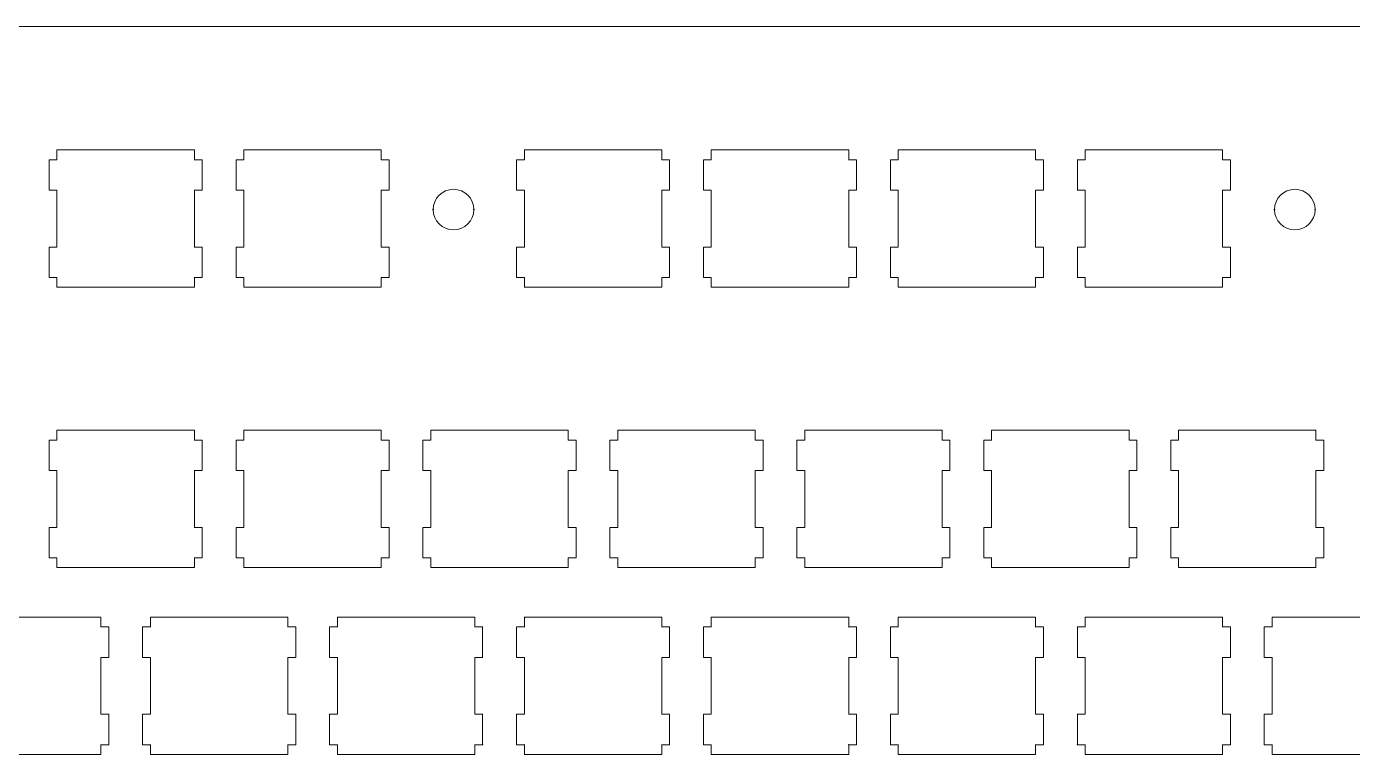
# Model space of a CAD drawing. Header units: millimetres. Extents: x 0 to 1189, y 0 to 841.
# Drawn here: x 157.8 to 292.9, y 211.9 to 286.1 of the extents above; entities that cross this region are included whole.
import ezdxf

# ---------------------------------------------------------------- set-up
doc = ezdxf.new("R2010")
doc.units = ezdxf.units.MM

msp = doc.modelspace()

# ---------------------------------------------------------------- linework, layer by layer
at = {"lineweight": 18}
for p, q in [((74.94, 286.1), (454.45, 286.1)), ((160.89, 273.52), (174.89, 273.52)), ((160.89, 272.52), (160.89, 273.52)), ((174.89, 272.52), (174.89, 273.52)), ((179.94, 273.52), (193.94, 273.52)), ((179.94, 272.52), (179.94, 273.52)), ((193.94, 272.52), (193.94, 273.52)), ((208.52, 273.52), (222.52, 273.52)), ((208.52, 272.52), (208.52, 273.52)), ((222.52, 272.52), (222.52, 273.52)), ((227.57, 273.52), (241.57, 273.52)), ((227.57, 272.52), (227.57, 273.52)), ((241.57, 272.52), (241.57, 273.52)), ((246.62, 273.52), (260.62, 273.52)), ((246.62, 272.52), (246.62, 273.52)), ((260.62, 272.52), (260.62, 273.52)), ((265.67, 273.52), (279.67, 273.52)), ((265.67, 272.52), (265.67, 273.52)), ((279.67, 272.52), (279.67, 273.52)), ((160.09, 272.52), (160.89, 272.52)), ((160.09, 269.42), (160.09, 272.52)), ((174.89, 272.52), (175.69, 272.52)), ((175.69, 269.42), (175.69, 272.52)), ((179.14, 269.42), (179.14, 272.52)), ((179.14, 272.52), (179.94, 272.52)), ((193.94, 272.52), (194.74, 272.52)), ((194.74, 269.42), (194.74, 272.52)), ((207.72, 269.42), (207.72, 272.52)), ((207.72, 272.52), (208.52, 272.52)), ((222.52, 272.52), (223.32, 272.52)), ((223.32, 269.42), (223.32, 272.52)), ((226.77, 272.52), (227.57, 272.52)), ((226.77, 269.42), (226.77, 272.52)), ((241.57, 272.52), (242.37, 272.52)), ((242.37, 269.42), (242.37, 272.52)), ((245.82, 269.42), (245.82, 272.52)), ((245.82, 272.52), (246.62, 272.52)), ((260.62, 272.52), (261.42, 272.52)), ((261.42, 269.42), (261.42, 272.52)), ((264.87, 269.42), (264.87, 272.52)), ((264.87, 272.52), (265.67, 272.52)), ((279.67, 272.52), (280.47, 272.52)), ((280.47, 269.42), (280.47, 272.52)), ((160.09, 269.42), (160.89, 269.42)), ((160.89, 263.62), (160.89, 269.42)), ((174.89, 263.62), (174.89, 269.42)), ((174.89, 269.42), (175.69, 269.42)), ((179.14, 269.42), (179.94, 269.42)), ((179.94, 263.62), (179.94, 269.42)), ((193.94, 263.62), (193.94, 269.42)), ((193.94, 269.42), (194.74, 269.42)), ((207.72, 269.42), (208.52, 269.42)), ((208.52, 263.62), (208.52, 269.42)), ((222.52, 269.42), (223.32, 269.42)), ((222.52, 263.62), (222.52, 269.42)), ((226.77, 269.42), (227.57, 269.42)), ((227.57, 263.62), (227.57, 269.42)), ((241.57, 263.62), (241.57, 269.42)), ((241.57, 269.42), (242.37, 269.42)), ((245.82, 269.42), (246.62, 269.42)), ((246.62, 263.62), (246.62, 269.42)), ((260.62, 263.62), (260.62, 269.42)), ((260.62, 269.42), (261.42, 269.42)), ((264.87, 269.42), (265.67, 269.42)), ((265.67, 263.62), (265.67, 269.42)), ((279.67, 269.42), (280.47, 269.42)), ((279.67, 263.62), (279.67, 269.42)), ((160.09, 263.62), (160.89, 263.62)), ((160.09, 260.52), (160.09, 263.62)), ((174.89, 263.62), (175.69, 263.62)), ((175.69, 260.52), (175.69, 263.62)), ((179.14, 260.52), (179.14, 263.62)), ((179.14, 263.62), (179.94, 263.62)), ((193.94, 263.62), (194.74, 263.62)), ((194.74, 260.52), (194.74, 263.62)), ((207.72, 260.52), (207.72, 263.62)), ((207.72, 263.62), (208.52, 263.62)), ((222.52, 263.62), (223.32, 263.62)), ((223.32, 260.52), (223.32, 263.62)), ((226.77, 263.62), (227.57, 263.62)), ((226.77, 260.52), (226.77, 263.62)), ((241.57, 263.62), (242.37, 263.62)), ((242.37, 260.52), (242.37, 263.62)), ((245.82, 260.52), (245.82, 263.62)), ((245.82, 263.62), (246.62, 263.62)), ((260.62, 263.62), (261.42, 263.62)), ((261.42, 260.52), (261.42, 263.62)), ((264.87, 260.52), (264.87, 263.62)), ((264.87, 263.62), (265.67, 263.62)), ((279.67, 263.62), (280.47, 263.62)), ((280.47, 260.52), (280.47, 263.62)), ((160.09, 260.52), (160.89, 260.52)), ((160.89, 259.52), (160.89, 260.52)), ((160.89, 259.52), (174.89, 259.52)), ((174.89, 259.52), (174.89, 260.52)), ((174.89, 260.52), (175.69, 260.52)), ((179.14, 260.52), (179.94, 260.52)), ((179.94, 259.52), (179.94, 260.52)), ((179.94, 259.52), (193.94, 259.52)), ((193.94, 259.52), (193.94, 260.52)), ((193.94, 260.52), (194.74, 260.52)), ((207.72, 260.52), (208.52, 260.52)), ((208.52, 259.52), (208.52, 260.52)), ((208.52, 259.52), (222.52, 259.52)), ((222.52, 260.52), (223.32, 260.52)), ((222.52, 259.52), (222.52, 260.52)), ((226.77, 260.52), (227.57, 260.52)), ((227.57, 259.52), (227.57, 260.52)), ((227.57, 259.52), (241.57, 259.52)), ((241.57, 259.52), (241.57, 260.52)), ((241.57, 260.52), (242.37, 260.52)), ((245.82, 260.52), (246.62, 260.52)), ((246.62, 259.52), (246.62, 260.52)), ((246.62, 259.52), (260.62, 259.52)), ((260.62, 259.52), (260.62, 260.52)), ((260.62, 260.52), (261.42, 260.52)), ((264.87, 260.52), (265.67, 260.52)), ((265.67, 259.52), (265.67, 260.52)), ((265.67, 259.52), (279.67, 259.52)), ((279.67, 260.52), (280.47, 260.52)), ((279.67, 259.52), (279.67, 260.52)), ((160.89, 244.94), (174.89, 244.94)), ((160.89, 243.94), (160.89, 244.94)), ((174.89, 243.94), (174.89, 244.94)), ((179.94, 244.94), (193.94, 244.94)), ((179.94, 243.94), (179.94, 244.94)), ((193.94, 243.94), (193.94, 244.94)), ((198.99, 244.94), (212.99, 244.94)), ((198.99, 243.94), (198.99, 244.94)), ((212.99, 243.94), (212.99, 244.94)), ((218.04, 244.94), (232.04, 244.94)), ((218.04, 243.94), (218.04, 244.94)), ((232.04, 243.94), (232.04, 244.94)), ((237.09, 244.94), (251.09, 244.94)), ((237.09, 243.94), (237.09, 244.94)), ((251.09, 243.94), (251.09, 244.94)), ((256.14, 244.94), (270.14, 244.94)), ((256.14, 243.94), (256.14, 244.94)), ((270.14, 243.94), (270.14, 244.94)), ((275.19, 244.94), (289.19, 244.94)), ((275.19, 243.94), (275.19, 244.94)), ((289.19, 243.94), (289.19, 244.94)), ((160.09, 243.94), (160.89, 243.94)), ((160.09, 240.84), (160.09, 243.94)), ((174.89, 243.94), (175.69, 243.94)), ((175.69, 240.84), (175.69, 243.94)), ((179.14, 240.84), (179.14, 243.94)), ((179.14, 243.94), (179.94, 243.94)), ((193.94, 243.94), (194.74, 243.94)), ((194.74, 240.84), (194.74, 243.94)), ((198.19, 243.94), (198.99, 243.94)), ((198.19, 240.84), (198.19, 243.94)), ((212.99, 243.94), (213.79, 243.94)), ((213.79, 240.84), (213.79, 243.94)), ((217.24, 240.84), (217.24, 243.94)), ((217.24, 243.94), (218.04, 243.94)), ((232.04, 243.94), (232.84, 243.94)), ((232.84, 240.84), (232.84, 243.94)), ((236.29, 240.84), (236.29, 243.94)), ((236.29, 243.94), (237.09, 243.94)), ((251.09, 243.94), (251.89, 243.94)), ((251.89, 240.84), (251.89, 243.94)), ((255.34, 243.94), (256.14, 243.94)), ((255.34, 240.84), (255.34, 243.94)), ((270.14, 243.94), (270.94, 243.94)), ((270.94, 240.84), (270.94, 243.94)), ((274.39, 240.84), (274.39, 243.94)), ((274.39, 243.94), (275.19, 243.94)), ((289.19, 243.94), (289.99, 243.94)), ((289.99, 240.84), (289.99, 243.94)), ((160.09, 240.84), (160.89, 240.84)), ((160.89, 235.04), (160.89, 240.84)), ((174.89, 235.04), (174.89, 240.84)), ((174.89, 240.84), (175.69, 240.84)), ((179.14, 240.84), (179.94, 240.84)), ((179.94, 235.04), (179.94, 240.84)), ((193.94, 235.04), (193.94, 240.84)), ((193.94, 240.84), (194.74, 240.84)), ((198.19, 240.84), (198.99, 240.84)), ((198.99, 235.04), (198.99, 240.84)), ((212.99, 240.84), (213.79, 240.84)), ((212.99, 235.04), (212.99, 240.84)), ((217.24, 240.84), (218.04, 240.84)), ((218.04, 235.04), (218.04, 240.84)), ((232.04, 235.04), (232.04, 240.84)), ((232.04, 240.84), (232.84, 240.84)), ((236.29, 240.84), (237.09, 240.84)), ((237.09, 235.04), (237.09, 240.84)), ((251.09, 240.84), (251.89, 240.84)), ((251.09, 235.04), (251.09, 240.84)), ((255.34, 240.84), (256.14, 240.84)), ((256.14, 235.04), (256.14, 240.84)), ((270.14, 235.04), (270.14, 240.84)), ((270.14, 240.84), (270.94, 240.84)), ((274.39, 240.84), (275.19, 240.84)), ((275.19, 235.04), (275.19, 240.84)), ((289.19, 235.04), (289.19, 240.84)), ((289.19, 240.84), (289.99, 240.84)), ((160.09, 235.04), (160.89, 235.04)), ((160.09, 231.94), (160.09, 235.04)), ((174.89, 235.04), (175.69, 235.04)), ((175.69, 231.94), (175.69, 235.04)), ((179.14, 231.94), (179.14, 235.04)), ((179.14, 235.04), (179.94, 235.04)), ((193.94, 235.04), (194.74, 235.04)), ((194.74, 231.94), (194.74, 235.04)), ((198.19, 235.04), (198.99, 235.04)), ((198.19, 231.94), (198.19, 235.04)), ((212.99, 235.04), (213.79, 235.04)), ((213.79, 231.94), (213.79, 235.04)), ((217.24, 231.94), (217.24, 235.04)), ((217.24, 235.04), (218.04, 235.04)), ((232.04, 235.04), (232.84, 235.04)), ((232.84, 231.94), (232.84, 235.04)), ((236.29, 231.94), (236.29, 235.04)), ((236.29, 235.04), (237.09, 235.04)), ((251.09, 235.04), (251.89, 235.04)), ((251.89, 231.94), (251.89, 235.04)), ((255.34, 235.04), (256.14, 235.04)), ((255.34, 231.94), (255.34, 235.04)), ((270.14, 235.04), (270.94, 235.04)), ((270.94, 231.94), (270.94, 235.04)), ((274.39, 231.94), (274.39, 235.04)), ((274.39, 235.04), (275.19, 235.04)), ((289.19, 235.04), (289.99, 235.04)), ((289.99, 231.94), (289.99, 235.04)), ((160.09, 231.94), (160.89, 231.94)), ((160.89, 230.94), (160.89, 231.94)), ((174.89, 230.94), (174.89, 231.94)), ((174.89, 231.94), (175.69, 231.94)), ((179.14, 231.94), (179.94, 231.94)), ((179.94, 230.94), (179.94, 231.94)), ((193.94, 230.94), (193.94, 231.94)), ((193.94, 231.94), (194.74, 231.94)), ((198.19, 231.94), (198.99, 231.94)), ((198.99, 230.94), (198.99, 231.94)), ((212.99, 231.94), (213.79, 231.94)), ((212.99, 230.94), (212.99, 231.94)), ((217.24, 231.94), (218.04, 231.94)), ((218.04, 230.94), (218.04, 231.94)), ((232.04, 230.94), (232.04, 231.94)), ((232.04, 231.94), (232.84, 231.94)), ((236.29, 231.94), (237.09, 231.94)), ((237.09, 230.94), (237.09, 231.94)), ((251.09, 231.94), (251.89, 231.94)), ((251.09, 230.94), (251.09, 231.94)), ((255.34, 231.94), (256.14, 231.94)), ((256.14, 230.94), (256.14, 231.94)), ((270.14, 230.94), (270.14, 231.94)), ((270.14, 231.94), (270.94, 231.94)), ((274.39, 231.94), (275.19, 231.94)), ((275.19, 230.94), (275.19, 231.94)), ((289.19, 230.94), (289.19, 231.94)), ((289.19, 231.94), (289.99, 231.94)), ((160.89, 230.94), (174.89, 230.94)), ((179.94, 230.94), (193.94, 230.94)), ((198.99, 230.94), (212.99, 230.94)), ((218.04, 230.94), (232.04, 230.94)), ((237.09, 230.94), (251.09, 230.94)), ((256.14, 230.94), (270.14, 230.94)), ((275.19, 230.94), (289.19, 230.94)), ((151.37, 225.89), (165.37, 225.89)), ((165.37, 224.89), (165.37, 225.89)), ((170.42, 225.89), (184.42, 225.89)), ((170.42, 224.89), (170.42, 225.89)), ((184.42, 224.89), (184.42, 225.89)), ((189.47, 225.89), (203.47, 225.89)), ((189.47, 224.89), (189.47, 225.89)), ((203.47, 224.89), (203.47, 225.89)), ((208.52, 225.89), (222.52, 225.89)), ((208.52, 224.89), (208.52, 225.89)), ((222.52, 224.89), (222.52, 225.89)), ((227.57, 225.89), (241.57, 225.89)), ((227.57, 224.89), (227.57, 225.89)), ((241.57, 224.89), (241.57, 225.89)), ((246.62, 225.89), (260.62, 225.89)), ((246.62, 224.89), (246.62, 225.89)), ((260.62, 224.89), (260.62, 225.89)), ((265.67, 225.89), (279.67, 225.89)), ((265.67, 224.89), (265.67, 225.89)), ((279.67, 224.89), (279.67, 225.89)), ((284.72, 225.89), (298.72, 225.89)), ((284.72, 224.89), (284.72, 225.89)), ((165.37, 224.89), (166.17, 224.89)), ((166.17, 221.79), (166.17, 224.89)), ((169.62, 224.89), (170.42, 224.89)), ((169.62, 221.79), (169.62, 224.89)), ((184.42, 224.89), (185.22, 224.89)), ((185.22, 221.79), (185.22, 224.89)), ((188.67, 221.79), (188.67, 224.89)), ((188.67, 224.89), (189.47, 224.89)), ((203.47, 224.89), (204.27, 224.89)), ((204.27, 221.79), (204.27, 224.89)), ((207.72, 221.79), (207.72, 224.89)), ((207.72, 224.89), (208.52, 224.89)), ((222.52, 224.89), (223.32, 224.89)), ((223.32, 221.79), (223.32, 224.89)), ((226.77, 224.89), (227.57, 224.89)), ((226.77, 221.79), (226.77, 224.89)), ((241.57, 224.89), (242.37, 224.89)), ((242.37, 221.79), (242.37, 224.89)), ((245.82, 221.79), (245.82, 224.89)), ((245.82, 224.89), (246.62, 224.89)), ((260.62, 224.89), (261.42, 224.89)), ((261.42, 221.79), (261.42, 224.89)), ((264.87, 221.79), (264.87, 224.89)), ((264.87, 224.89), (265.67, 224.89)), ((279.67, 224.89), (280.47, 224.89)), ((280.47, 221.79), (280.47, 224.89)), ((283.92, 224.89), (284.72, 224.89)), ((283.92, 221.79), (283.92, 224.89)), ((165.37, 215.99), (165.37, 221.79)), ((165.37, 221.79), (166.17, 221.79)), ((169.62, 221.79), (170.42, 221.79)), ((170.42, 215.99), (170.42, 221.79)), ((184.42, 221.79), (185.22, 221.79)), ((184.42, 215.99), (184.42, 221.79)), ((188.67, 221.79), (189.47, 221.79)), ((189.47, 215.99), (189.47, 221.79)), ((203.47, 215.99), (203.47, 221.79)), ((203.47, 221.79), (204.27, 221.79)), ((207.72, 221.79), (208.52, 221.79)), ((208.52, 215.99), (208.52, 221.79)), ((222.52, 221.79), (223.32, 221.79)), ((222.52, 215.99), (222.52, 221.79)), ((226.77, 221.79), (227.57, 221.79)), ((227.57, 215.99), (227.57, 221.79)), ((241.57, 215.99), (241.57, 221.79)), ((241.57, 221.79), (242.37, 221.79)), ((245.82, 221.79), (246.62, 221.79)), ((246.62, 215.99), (246.62, 221.79)), ((260.62, 215.99), (260.62, 221.79)), ((260.62, 221.79), (261.42, 221.79)), ((264.87, 221.79), (265.67, 221.79)), ((265.67, 215.99), (265.67, 221.79)), ((279.67, 221.79), (280.47, 221.79)), ((279.67, 215.99), (279.67, 221.79)), ((283.92, 221.79), (284.72, 221.79)), ((284.72, 215.99), (284.72, 221.79)), ((165.37, 215.99), (166.17, 215.99)), ((166.17, 212.89), (166.17, 215.99)), ((169.62, 215.99), (170.42, 215.99)), ((169.62, 212.89), (169.62, 215.99)), ((184.42, 215.99), (185.22, 215.99)), ((185.22, 212.89), (185.22, 215.99)), ((188.67, 212.89), (188.67, 215.99)), ((188.67, 215.99), (189.47, 215.99)), ((203.47, 215.99), (204.27, 215.99)), ((204.27, 212.89), (204.27, 215.99)), ((207.72, 212.89), (207.72, 215.99)), ((207.72, 215.99), (208.52, 215.99)), ((222.52, 215.99), (223.32, 215.99)), ((223.32, 212.89), (223.32, 215.99)), ((226.77, 215.99), (227.57, 215.99)), ((226.77, 212.89), (226.77, 215.99)), ((241.57, 215.99), (242.37, 215.99)), ((242.37, 212.89), (242.37, 215.99)), ((245.82, 212.89), (245.82, 215.99)), ((245.82, 215.99), (246.62, 215.99)), ((260.62, 215.99), (261.42, 215.99)), ((261.42, 212.89), (261.42, 215.99)), ((264.87, 212.89), (264.87, 215.99)), ((264.87, 215.99), (265.67, 215.99)), ((279.67, 215.99), (280.47, 215.99)), ((280.47, 212.89), (280.47, 215.99)), ((283.92, 215.99), (284.72, 215.99)), ((283.92, 212.89), (283.92, 215.99)), ((165.37, 211.89), (165.37, 212.89)), ((165.37, 212.89), (166.17, 212.89)), ((169.62, 212.89), (170.42, 212.89)), ((170.42, 211.89), (170.42, 212.89)), ((184.42, 212.89), (185.22, 212.89)), ((184.42, 211.89), (184.42, 212.89)), ((188.67, 212.89), (189.47, 212.89)), ((189.47, 211.89), (189.47, 212.89)), ((203.47, 211.89), (203.47, 212.89)), ((203.47, 212.89), (204.27, 212.89)), ((207.72, 212.89), (208.52, 212.89)), ((208.52, 211.89), (208.52, 212.89)), ((222.52, 212.89), (223.32, 212.89)), ((222.52, 211.89), (222.52, 212.89)), ((226.77, 212.89), (227.57, 212.89)), ((227.57, 211.89), (227.57, 212.89)), ((241.57, 211.89), (241.57, 212.89)), ((241.57, 212.89), (242.37, 212.89)), ((245.82, 212.89), (246.62, 212.89)), ((246.62, 211.89), (246.62, 212.89)), ((260.62, 211.89), (260.62, 212.89)), ((260.62, 212.89), (261.42, 212.89)), ((264.87, 212.89), (265.67, 212.89)), ((265.67, 211.89), (265.67, 212.89)), ((279.67, 212.89), (280.47, 212.89)), ((279.67, 211.89), (279.67, 212.89)), ((283.92, 212.89), (284.72, 212.89)), ((284.72, 211.89), (284.72, 212.89)), ((151.37, 211.89), (165.37, 211.89)), ((170.42, 211.89), (184.42, 211.89)), ((189.47, 211.89), (203.47, 211.89)), ((208.52, 211.89), (222.52, 211.89)), ((227.57, 211.89), (241.57, 211.89)), ((246.62, 211.89), (260.62, 211.89)), ((265.67, 211.89), (279.67, 211.89)), ((284.72, 211.89), (298.72, 211.89))]:
    msp.add_line(p, q, dxfattribs=at)
for centre, radius in [((160.89, 273.52), 0.00318), ((160.89, 273.52), 0.00318), ((174.89, 273.52), 0.00317), ((174.89, 273.52), 0.00317), ((179.94, 273.52), 0.00318), ((179.94, 273.52), 0.00318), ((193.94, 273.52), 0.00317), ((193.94, 273.52), 0.00317), ((208.52, 273.52), 0.00317), ((208.52, 273.52), 0.00317), ((222.52, 273.52), 0.00318), ((222.52, 273.52), 0.00318), ((227.57, 273.52), 0.00318), ((227.57, 273.52), 0.00318), ((241.57, 273.52), 0.00318), ((241.57, 273.52), 0.00318), ((246.62, 273.52), 0.00318), ((246.62, 273.52), 0.00318), ((260.62, 273.52), 0.00318), ((260.62, 273.52), 0.00318), ((265.67, 273.52), 0.00317), ((265.67, 273.52), 0.00317), ((279.67, 273.52), 0.00318), ((279.67, 273.52), 0.00318), ((160.09, 272.52), 0.00317), ((160.09, 272.52), 0.00317), ((160.89, 272.52), 0.00318), ((160.89, 272.52), 0.00318), ((174.89, 272.52), 0.00317), ((174.89, 272.52), 0.00317), ((175.69, 272.52), 0.00317), ((175.69, 272.52), 0.00317), ((179.14, 272.52), 0.00317), ((179.14, 272.52), 0.00317), ((179.94, 272.52), 0.00318), ((179.94, 272.52), 0.00318), ((193.94, 272.52), 0.00317), ((193.94, 272.52), 0.00317), ((194.74, 272.52), 0.00317), ((194.74, 272.52), 0.00317), ((207.72, 272.52), 0.00317), ((207.72, 272.52), 0.00317), ((208.52, 272.52), 0.00317), ((208.52, 272.52), 0.00317), ((222.52, 272.52), 0.00318), ((222.52, 272.52), 0.00318), ((223.32, 272.52), 0.00318), ((223.32, 272.52), 0.00318), ((226.77, 272.52), 0.00318), ((226.77, 272.52), 0.00318), ((227.57, 272.52), 0.00318), ((227.57, 272.52), 0.00318), ((241.57, 272.52), 0.00318), ((241.57, 272.52), 0.00318), ((242.37, 272.52), 0.00318), ((242.37, 272.52), 0.00318), ((245.82, 272.52), 0.00318), ((245.82, 272.52), 0.00318), ((246.62, 272.52), 0.00318), ((246.62, 272.52), 0.00318), ((260.62, 272.52), 0.00318), ((260.62, 272.52), 0.00318), ((261.42, 272.52), 0.00318), ((261.42, 272.52), 0.00318), ((264.87, 272.52), 0.00317), ((264.87, 272.52), 0.00317), ((265.67, 272.52), 0.00317), ((265.67, 272.52), 0.00317), ((279.67, 272.52), 0.00318), ((279.67, 272.52), 0.00318), ((280.47, 272.52), 0.00318), ((280.47, 272.52), 0.00318), ((160.09, 269.42), 0.00317), ((160.09, 269.42), 0.00317), ((160.89, 269.42), 0.00318), ((160.89, 269.42), 0.00318), ((174.89, 269.42), 0.00317), ((174.89, 269.42), 0.00317), ((175.69, 269.42), 0.00317), ((175.69, 269.42), 0.00317), ((179.14, 269.42), 0.00317), ((179.14, 269.42), 0.00317), ((179.94, 269.42), 0.00318), ((179.94, 269.42), 0.00318), ((193.94, 269.42), 0.00317), ((193.94, 269.42), 0.00317), ((194.74, 269.42), 0.00317), ((194.74, 269.42), 0.00317), ((201.3, 267.44), 2.07), ((207.72, 269.42), 0.00317), ((207.72, 269.42), 0.00317), ((208.52, 269.42), 0.00317), ((208.52, 269.42), 0.00317), ((222.52, 269.42), 0.00318), ((222.52, 269.42), 0.00318), ((223.32, 269.42), 0.00318), ((223.32, 269.42), 0.00318), ((226.77, 269.42), 0.00318), ((226.77, 269.42), 0.00318), ((227.57, 269.42), 0.00318), ((227.57, 269.42), 0.00318), ((241.57, 269.42), 0.00318), ((241.57, 269.42), 0.00318), ((242.37, 269.42), 0.00318), ((242.37, 269.42), 0.00318), ((245.82, 269.42), 0.00318), ((245.82, 269.42), 0.00318), ((246.62, 269.42), 0.00318), ((246.62, 269.42), 0.00318), ((260.62, 269.42), 0.00318), ((260.62, 269.42), 0.00318), ((261.42, 269.42), 0.00318), ((261.42, 269.42), 0.00318), ((264.87, 269.42), 0.00317), ((264.87, 269.42), 0.00317), ((265.67, 269.42), 0.00317), ((265.67, 269.42), 0.00317), ((279.67, 269.42), 0.00318), ((279.67, 269.42), 0.00318), ((280.47, 269.42), 0.00318), ((280.47, 269.42), 0.00318), ((287.03, 267.44), 2.07), ((199.23, 267.44), 0.0317), ((203.37, 267.44), 0.0317), ((284.96, 267.44), 0.0317), ((289.1, 267.44), 0.0318), ((160.09, 263.62), 0.00317), ((160.09, 263.62), 0.00317), ((160.89, 263.62), 0.00318), ((160.89, 263.62), 0.00318), ((174.89, 263.62), 0.00317), ((174.89, 263.62), 0.00317), ((175.69, 263.62), 0.00317), ((175.69, 263.62), 0.00317), ((179.14, 263.62), 0.00317), ((179.14, 263.62), 0.00317), ((179.94, 263.62), 0.00318), ((179.94, 263.62), 0.00318), ((193.94, 263.62), 0.00317), ((193.94, 263.62), 0.00317), ((194.74, 263.62), 0.00317), ((194.74, 263.62), 0.00317), ((207.72, 263.62), 0.00317), ((207.72, 263.62), 0.00317), ((208.52, 263.62), 0.00317), ((208.52, 263.62), 0.00317), ((222.52, 263.62), 0.00318), ((222.52, 263.62), 0.00318), ((223.32, 263.62), 0.00318), ((223.32, 263.62), 0.00318), ((226.77, 263.62), 0.00318), ((226.77, 263.62), 0.00318), ((227.57, 263.62), 0.00318), ((227.57, 263.62), 0.00318), ((241.57, 263.62), 0.00318), ((241.57, 263.62), 0.00318), ((242.37, 263.62), 0.00318), ((242.37, 263.62), 0.00318), ((245.82, 263.62), 0.00318), ((245.82, 263.62), 0.00318), ((246.62, 263.62), 0.00318), ((246.62, 263.62), 0.00318), ((260.62, 263.62), 0.00318), ((260.62, 263.62), 0.00318), ((261.42, 263.62), 0.00318), ((261.42, 263.62), 0.00318), ((264.87, 263.62), 0.00317), ((264.87, 263.62), 0.00317), ((265.67, 263.62), 0.00317), ((265.67, 263.62), 0.00317), ((279.67, 263.62), 0.00318), ((279.67, 263.62), 0.00318), ((280.47, 263.62), 0.00318), ((280.47, 263.62), 0.00318), ((160.09, 260.52), 0.00317), ((160.09, 260.52), 0.00317), ((160.89, 260.52), 0.00318), ((160.89, 260.52), 0.00318), ((160.89, 259.52), 0.00318), ((160.89, 259.52), 0.00318), ((174.89, 260.52), 0.00317), ((174.89, 260.52), 0.00317), ((174.89, 259.52), 0.00317), ((174.89, 259.52), 0.00317), ((175.69, 260.52), 0.00317), ((175.69, 260.52), 0.00317), ((179.14, 260.52), 0.00317), ((179.14, 260.52), 0.00317), ((179.94, 260.52), 0.00318), ((179.94, 260.52), 0.00318), ((179.94, 259.52), 0.00318), ((179.94, 259.52), 0.00318), ((193.94, 260.52), 0.00317), ((193.94, 260.52), 0.00317), ((193.94, 259.52), 0.00317), ((193.94, 259.52), 0.00317), ((194.74, 260.52), 0.00317), ((194.74, 260.52), 0.00317), ((207.72, 260.52), 0.00317), ((207.72, 260.52), 0.00317), ((208.52, 260.52), 0.00317), ((208.52, 260.52), 0.00317), ((208.52, 259.52), 0.00317), ((208.52, 259.52), 0.00317), ((222.52, 260.52), 0.00318), ((222.52, 260.52), 0.00318), ((222.52, 259.52), 0.00318), ((222.52, 259.52), 0.00318), ((223.32, 260.52), 0.00318), ((223.32, 260.52), 0.00318), ((226.77, 260.52), 0.00318), ((226.77, 260.52), 0.00318), ((227.57, 260.52), 0.00318), ((227.57, 260.52), 0.00318), ((227.57, 259.52), 0.00318), ((227.57, 259.52), 0.00318), ((241.57, 260.52), 0.00318), ((241.57, 260.52), 0.00318), ((241.57, 259.52), 0.00318), ((241.57, 259.52), 0.00318), ((242.37, 260.52), 0.00318), ((242.37, 260.52), 0.00318), ((245.82, 260.52), 0.00318), ((245.82, 260.52), 0.00318), ((246.62, 260.52), 0.00318), ((246.62, 260.52), 0.00318), ((246.62, 259.52), 0.00318), ((246.62, 259.52), 0.00318), ((260.62, 260.52), 0.00318), ((260.62, 260.52), 0.00318), ((260.62, 259.52), 0.00318), ((260.62, 259.52), 0.00318), ((261.42, 260.52), 0.00318), ((261.42, 260.52), 0.00318), ((264.87, 260.52), 0.00317), ((264.87, 260.52), 0.00317), ((265.67, 260.52), 0.00317), ((265.67, 260.52), 0.00317), ((265.67, 259.52), 0.00317), ((265.67, 259.52), 0.00317), ((279.67, 260.52), 0.00318), ((279.67, 260.52), 0.00318), ((279.67, 259.52), 0.00318), ((279.67, 259.52), 0.00318), ((280.47, 260.52), 0.00318), ((280.47, 260.52), 0.00318), ((160.89, 244.94), 0.00318), ((160.89, 244.94), 0.00318), ((174.89, 244.94), 0.00317), ((174.89, 244.94), 0.00317), ((179.94, 244.94), 0.00318), ((179.94, 244.94), 0.00318), ((193.94, 244.94), 0.00317), ((193.94, 244.94), 0.00317), ((198.99, 244.94), 0.00317), ((198.99, 244.94), 0.00317), ((212.99, 244.94), 0.00317), ((212.99, 244.94), 0.00317), ((218.04, 244.94), 0.00318), ((218.04, 244.94), 0.00318), ((232.04, 244.94), 0.00318), ((232.04, 244.94), 0.00318), ((237.09, 244.94), 0.00318), ((237.09, 244.94), 0.00318), ((251.09, 244.94), 0.00318), ((251.09, 244.94), 0.00318), ((256.14, 244.94), 0.00318), ((256.14, 244.94), 0.00318), ((270.14, 244.94), 0.00317), ((270.14, 244.94), 0.00317), ((275.19, 244.94), 0.00318), ((275.19, 244.94), 0.00318), ((289.19, 244.94), 0.00317), ((289.19, 244.94), 0.00317), ((160.09, 243.94), 0.00317), ((160.09, 243.94), 0.00317), ((160.89, 243.94), 0.00318), ((160.89, 243.94), 0.00318), ((174.89, 243.94), 0.00317), ((174.89, 243.94), 0.00317), ((175.69, 243.94), 0.00317), ((175.69, 243.94), 0.00317), ((179.14, 243.94), 0.00317), ((179.14, 243.94), 0.00317), ((179.94, 243.94), 0.00318), ((179.94, 243.94), 0.00318), ((193.94, 243.94), 0.00317), ((193.94, 243.94), 0.00317), ((194.74, 243.94), 0.00317), ((194.74, 243.94), 0.00317), ((198.19, 243.94), 0.00317), ((198.19, 243.94), 0.00317), ((198.99, 243.94), 0.00317), ((198.99, 243.94), 0.00317), ((212.99, 243.94), 0.00317), ((212.99, 243.94), 0.00317), ((213.79, 243.94), 0.00317), ((213.79, 243.94), 0.00317), ((217.24, 243.94), 0.00318), ((217.24, 243.94), 0.00318), ((218.04, 243.94), 0.00318), ((218.04, 243.94), 0.00318), ((232.04, 243.94), 0.00318), ((232.04, 243.94), 0.00318), ((232.84, 243.94), 0.00318), ((232.84, 243.94), 0.00318), ((236.29, 243.94), 0.00318), ((236.29, 243.94), 0.00318), ((237.09, 243.94), 0.00318), ((237.09, 243.94), 0.00318), ((251.09, 243.94), 0.00318), ((251.09, 243.94), 0.00318), ((251.89, 243.94), 0.00318), ((251.89, 243.94), 0.00318), ((255.34, 243.94), 0.00318), ((255.34, 243.94), 0.00318), ((256.14, 243.94), 0.00318), ((256.14, 243.94), 0.00318), ((270.14, 243.94), 0.00317), ((270.14, 243.94), 0.00317), ((270.94, 243.94), 0.00317), ((270.94, 243.94), 0.00317), ((274.39, 243.94), 0.00318), ((274.39, 243.94), 0.00318), ((275.19, 243.94), 0.00318), ((275.19, 243.94), 0.00318), ((289.19, 243.94), 0.00317), ((289.19, 243.94), 0.00317), ((289.99, 243.94), 0.00317), ((289.99, 243.94), 0.00317), ((160.09, 240.84), 0.00317), ((160.09, 240.84), 0.00317), ((160.89, 240.84), 0.00318), ((160.89, 240.84), 0.00318), ((174.89, 240.84), 0.00317), ((174.89, 240.84), 0.00317), ((175.69, 240.84), 0.00317), ((175.69, 240.84), 0.00317), ((179.14, 240.84), 0.00317), ((179.14, 240.84), 0.00317), ((179.94, 240.84), 0.00318), ((179.94, 240.84), 0.00318), ((193.94, 240.84), 0.00317), ((193.94, 240.84), 0.00317), ((194.74, 240.84), 0.00317), ((194.74, 240.84), 0.00317), ((198.19, 240.84), 0.00317), ((198.19, 240.84), 0.00317), ((198.99, 240.84), 0.00317), ((198.99, 240.84), 0.00317), ((212.99, 240.84), 0.00317), ((212.99, 240.84), 0.00317), ((213.79, 240.84), 0.00317), ((213.79, 240.84), 0.00317), ((217.24, 240.84), 0.00318), ((217.24, 240.84), 0.00318), ((218.04, 240.84), 0.00318), ((218.04, 240.84), 0.00318), ((232.04, 240.84), 0.00318), ((232.04, 240.84), 0.00318), ((232.84, 240.84), 0.00318), ((232.84, 240.84), 0.00318), ((236.29, 240.84), 0.00318), ((236.29, 240.84), 0.00318), ((237.09, 240.84), 0.00318), ((237.09, 240.84), 0.00318), ((251.09, 240.84), 0.00318), ((251.09, 240.84), 0.00318), ((251.89, 240.84), 0.00318), ((251.89, 240.84), 0.00318), ((255.34, 240.84), 0.00318), ((255.34, 240.84), 0.00318), ((256.14, 240.84), 0.00318), ((256.14, 240.84), 0.00318), ((270.14, 240.84), 0.00317), ((270.14, 240.84), 0.00317), ((270.94, 240.84), 0.00317), ((270.94, 240.84), 0.00317), ((274.39, 240.84), 0.00318), ((274.39, 240.84), 0.00318), ((275.19, 240.84), 0.00318), ((275.19, 240.84), 0.00318), ((289.19, 240.84), 0.00317), ((289.19, 240.84), 0.00317), ((289.99, 240.84), 0.00317), ((289.99, 240.84), 0.00317), ((160.09, 235.04), 0.00317), ((160.09, 235.04), 0.00317), ((160.89, 235.04), 0.00318), ((160.89, 235.04), 0.00318), ((174.89, 235.04), 0.00317), ((174.89, 235.04), 0.00317), ((175.69, 235.04), 0.00317), ((175.69, 235.04), 0.00317), ((179.14, 235.04), 0.00317), ((179.14, 235.04), 0.00317), ((179.94, 235.04), 0.00318), ((179.94, 235.04), 0.00318), ((193.94, 235.04), 0.00317), ((193.94, 235.04), 0.00317), ((194.74, 235.04), 0.00317), ((194.74, 235.04), 0.00317), ((198.19, 235.04), 0.00317), ((198.19, 235.04), 0.00317), ((198.99, 235.04), 0.00317), ((198.99, 235.04), 0.00317), ((212.99, 235.04), 0.00317), ((212.99, 235.04), 0.00317), ((213.79, 235.04), 0.00317), ((213.79, 235.04), 0.00317), ((217.24, 235.04), 0.00318), ((217.24, 235.04), 0.00318), ((218.04, 235.04), 0.00318), ((218.04, 235.04), 0.00318), ((232.04, 235.04), 0.00318), ((232.04, 235.04), 0.00318), ((232.84, 235.04), 0.00318), ((232.84, 235.04), 0.00318), ((236.29, 235.04), 0.00318), ((236.29, 235.04), 0.00318), ((237.09, 235.04), 0.00318), ((237.09, 235.04), 0.00318), ((251.09, 235.04), 0.00318), ((251.09, 235.04), 0.00318), ((251.89, 235.04), 0.00318), ((251.89, 235.04), 0.00318), ((255.34, 235.04), 0.00318), ((255.34, 235.04), 0.00318), ((256.14, 235.04), 0.00318), ((256.14, 235.04), 0.00318), ((270.14, 235.04), 0.00317), ((270.14, 235.04), 0.00317), ((270.94, 235.04), 0.00317), ((270.94, 235.04), 0.00317), ((274.39, 235.04), 0.00318), ((274.39, 235.04), 0.00318), ((275.19, 235.04), 0.00318), ((275.19, 235.04), 0.00318), ((289.19, 235.04), 0.00317), ((289.19, 235.04), 0.00317), ((289.99, 235.04), 0.00317), ((289.99, 235.04), 0.00317), ((160.09, 231.94), 0.00317), ((160.09, 231.94), 0.00317), ((160.89, 231.94), 0.00318), ((160.89, 231.94), 0.00318), ((174.89, 231.94), 0.00317), ((174.89, 231.94), 0.00317), ((175.69, 231.94), 0.00317), ((175.69, 231.94), 0.00317), ((179.14, 231.94), 0.00317), ((179.14, 231.94), 0.00317), ((179.94, 231.94), 0.00318), ((179.94, 231.94), 0.00318), ((193.94, 231.94), 0.00317), ((193.94, 231.94), 0.00317), ((194.74, 231.94), 0.00317), ((194.74, 231.94), 0.00317), ((198.19, 231.94), 0.00317), ((198.19, 231.94), 0.00317), ((198.99, 231.94), 0.00317), ((198.99, 231.94), 0.00317), ((212.99, 231.94), 0.00317), ((212.99, 231.94), 0.00317), ((213.79, 231.94), 0.00317), ((213.79, 231.94), 0.00317), ((217.24, 231.94), 0.00318), ((217.24, 231.94), 0.00318), ((218.04, 231.94), 0.00318), ((218.04, 231.94), 0.00318), ((232.04, 231.94), 0.00318), ((232.04, 231.94), 0.00318), ((232.84, 231.94), 0.00318), ((232.84, 231.94), 0.00318), ((236.29, 231.94), 0.00318), ((236.29, 231.94), 0.00318), ((237.09, 231.94), 0.00318), ((237.09, 231.94), 0.00318), ((251.09, 231.94), 0.00318), ((251.09, 231.94), 0.00318), ((251.89, 231.94), 0.00318), ((251.89, 231.94), 0.00318), ((255.34, 231.94), 0.00318), ((255.34, 231.94), 0.00318), ((256.14, 231.94), 0.00318), ((256.14, 231.94), 0.00318), ((270.14, 231.94), 0.00317), ((270.14, 231.94), 0.00317), ((270.94, 231.94), 0.00317), ((270.94, 231.94), 0.00317), ((274.39, 231.94), 0.00318), ((274.39, 231.94), 0.00318), ((275.19, 231.94), 0.00318), ((275.19, 231.94), 0.00318), ((289.19, 231.94), 0.00317), ((289.19, 231.94), 0.00317), ((289.99, 231.94), 0.00317), ((289.99, 231.94), 0.00317), ((160.89, 230.94), 0.00318), ((160.89, 230.94), 0.00318), ((174.89, 230.94), 0.00317), ((174.89, 230.94), 0.00317), ((179.94, 230.94), 0.00318), ((179.94, 230.94), 0.00318), ((193.94, 230.94), 0.00317), ((193.94, 230.94), 0.00317), ((198.99, 230.94), 0.00317), ((198.99, 230.94), 0.00317), ((212.99, 230.94), 0.00317), ((212.99, 230.94), 0.00317), ((218.04, 230.94), 0.00318), ((218.04, 230.94), 0.00318), ((232.04, 230.94), 0.00318), ((232.04, 230.94), 0.00318), ((237.09, 230.94), 0.00318), ((237.09, 230.94), 0.00318), ((251.09, 230.94), 0.00318), ((251.09, 230.94), 0.00318), ((256.14, 230.94), 0.00318), ((256.14, 230.94), 0.00318), ((270.14, 230.94), 0.00317), ((270.14, 230.94), 0.00317), ((275.19, 230.94), 0.00318), ((275.19, 230.94), 0.00318), ((289.19, 230.94), 0.00317), ((289.19, 230.94), 0.00317), ((165.37, 225.89), 0.00317), ((165.37, 225.89), 0.00317), ((170.42, 225.89), 0.00317), ((170.42, 225.89), 0.00317), ((184.42, 225.89), 0.00317), ((184.42, 225.89), 0.00317), ((189.47, 225.89), 0.00317), ((189.47, 225.89), 0.00317), ((203.47, 225.89), 0.00317), ((203.47, 225.89), 0.00317), ((208.52, 225.89), 0.00317), ((208.52, 225.89), 0.00317), ((222.52, 225.89), 0.00318), ((222.52, 225.89), 0.00318), ((227.57, 225.89), 0.00318), ((227.57, 225.89), 0.00318), ((241.57, 225.89), 0.00318), ((241.57, 225.89), 0.00318), ((246.62, 225.89), 0.00318), ((246.62, 225.89), 0.00318), ((260.62, 225.89), 0.00318), ((260.62, 225.89), 0.00318), ((265.67, 225.89), 0.00317), ((265.67, 225.89), 0.00317), ((279.67, 225.89), 0.00318), ((279.67, 225.89), 0.00318), ((284.72, 225.89), 0.00317), ((284.72, 225.89), 0.00317), ((165.37, 224.89), 0.00317), ((165.37, 224.89), 0.00317), ((166.17, 224.89), 0.00317), ((166.17, 224.89), 0.00317), ((169.62, 224.89), 0.00317), ((169.62, 224.89), 0.00317), ((170.42, 224.89), 0.00317), ((170.42, 224.89), 0.00317), ((184.42, 224.89), 0.00317), ((184.42, 224.89), 0.00317), ((185.22, 224.89), 0.00317), ((185.22, 224.89), 0.00317), ((188.67, 224.89), 0.00317), ((188.67, 224.89), 0.00317), ((189.47, 224.89), 0.00317), ((189.47, 224.89), 0.00317), ((203.47, 224.89), 0.00317), ((203.47, 224.89), 0.00317), ((204.27, 224.89), 0.00317), ((204.27, 224.89), 0.00317), ((207.72, 224.89), 0.00317), ((207.72, 224.89), 0.00317), ((208.52, 224.89), 0.00317), ((208.52, 224.89), 0.00317), ((222.52, 224.89), 0.00318), ((222.52, 224.89), 0.00318), ((223.32, 224.89), 0.00318), ((223.32, 224.89), 0.00318), ((226.77, 224.89), 0.00318), ((226.77, 224.89), 0.00318), ((227.57, 224.89), 0.00318), ((227.57, 224.89), 0.00318), ((241.57, 224.89), 0.00318), ((241.57, 224.89), 0.00318), ((242.37, 224.89), 0.00318), ((242.37, 224.89), 0.00318), ((245.82, 224.89), 0.00318), ((245.82, 224.89), 0.00318), ((246.62, 224.89), 0.00318), ((246.62, 224.89), 0.00318), ((260.62, 224.89), 0.00318), ((260.62, 224.89), 0.00318), ((261.42, 224.89), 0.00318), ((261.42, 224.89), 0.00318), ((264.87, 224.89), 0.00317), ((264.87, 224.89), 0.00317), ((265.67, 224.89), 0.00317), ((265.67, 224.89), 0.00317), ((279.67, 224.89), 0.00318), ((279.67, 224.89), 0.00318), ((280.47, 224.89), 0.00318), ((280.47, 224.89), 0.00318), ((283.92, 224.89), 0.00317), ((283.92, 224.89), 0.00317), ((284.72, 224.89), 0.00317), ((284.72, 224.89), 0.00317), ((165.37, 221.79), 0.00317), ((165.37, 221.79), 0.00317), ((166.17, 221.79), 0.00317), ((166.17, 221.79), 0.00317), ((169.62, 221.79), 0.00317), ((169.62, 221.79), 0.00317), ((170.42, 221.79), 0.00317), ((170.42, 221.79), 0.00317), ((184.42, 221.79), 0.00317), ((184.42, 221.79), 0.00317), ((185.22, 221.79), 0.00317), ((185.22, 221.79), 0.00317), ((188.67, 221.79), 0.00317), ((188.67, 221.79), 0.00317), ((189.47, 221.79), 0.00317), ((189.47, 221.79), 0.00317), ((203.47, 221.79), 0.00317), ((203.47, 221.79), 0.00317), ((204.27, 221.79), 0.00317), ((204.27, 221.79), 0.00317), ((207.72, 221.79), 0.00317), ((207.72, 221.79), 0.00317), ((208.52, 221.79), 0.00317), ((208.52, 221.79), 0.00317), ((222.52, 221.79), 0.00318), ((222.52, 221.79), 0.00318), ((223.32, 221.79), 0.00318), ((223.32, 221.79), 0.00318), ((226.77, 221.79), 0.00318), ((226.77, 221.79), 0.00318), ((227.57, 221.79), 0.00318), ((227.57, 221.79), 0.00318), ((241.57, 221.79), 0.00318), ((241.57, 221.79), 0.00318), ((242.37, 221.79), 0.00318), ((242.37, 221.79), 0.00318), ((245.82, 221.79), 0.00318), ((245.82, 221.79), 0.00318), ((246.62, 221.79), 0.00318), ((246.62, 221.79), 0.00318), ((260.62, 221.79), 0.00318), ((260.62, 221.79), 0.00318), ((261.42, 221.79), 0.00318), ((261.42, 221.79), 0.00318), ((264.87, 221.79), 0.00317), ((264.87, 221.79), 0.00317), ((265.67, 221.79), 0.00317), ((265.67, 221.79), 0.00317), ((279.67, 221.79), 0.00318), ((279.67, 221.79), 0.00318), ((280.47, 221.79), 0.00318), ((280.47, 221.79), 0.00318), ((283.92, 221.79), 0.00317), ((283.92, 221.79), 0.00317), ((284.72, 221.79), 0.00317), ((284.72, 221.79), 0.00317), ((165.37, 215.99), 0.00317), ((165.37, 215.99), 0.00317), ((166.17, 215.99), 0.00317), ((166.17, 215.99), 0.00317), ((169.62, 215.99), 0.00317), ((169.62, 215.99), 0.00317), ((170.42, 215.99), 0.00317), ((170.42, 215.99), 0.00317), ((184.42, 215.99), 0.00317), ((184.42, 215.99), 0.00317), ((185.22, 215.99), 0.00317), ((185.22, 215.99), 0.00317), ((188.67, 215.99), 0.00317), ((188.67, 215.99), 0.00317), ((189.47, 215.99), 0.00317), ((189.47, 215.99), 0.00317), ((203.47, 215.99), 0.00317), ((203.47, 215.99), 0.00317), ((204.27, 215.99), 0.00317), ((204.27, 215.99), 0.00317), ((207.72, 215.99), 0.00317), ((207.72, 215.99), 0.00317), ((208.52, 215.99), 0.00317), ((208.52, 215.99), 0.00317), ((222.52, 215.99), 0.00318), ((222.52, 215.99), 0.00318), ((223.32, 215.99), 0.00318), ((223.32, 215.99), 0.00318), ((226.77, 215.99), 0.00318), ((226.77, 215.99), 0.00318), ((227.57, 215.99), 0.00318), ((227.57, 215.99), 0.00318), ((241.57, 215.99), 0.00318), ((241.57, 215.99), 0.00318), ((242.37, 215.99), 0.00318), ((242.37, 215.99), 0.00318), ((245.82, 215.99), 0.00318), ((245.82, 215.99), 0.00318), ((246.62, 215.99), 0.00318), ((246.62, 215.99), 0.00318), ((260.62, 215.99), 0.00318), ((260.62, 215.99), 0.00318), ((261.42, 215.99), 0.00318), ((261.42, 215.99), 0.00318), ((264.87, 215.99), 0.00317), ((264.87, 215.99), 0.00317), ((265.67, 215.99), 0.00317), ((265.67, 215.99), 0.00317), ((279.67, 215.99), 0.00318), ((279.67, 215.99), 0.00318), ((280.47, 215.99), 0.00318), ((280.47, 215.99), 0.00318), ((283.92, 215.99), 0.00317), ((283.92, 215.99), 0.00317), ((284.72, 215.99), 0.00317), ((284.72, 215.99), 0.00317), ((165.37, 212.89), 0.00317), ((165.37, 212.89), 0.00317), ((166.17, 212.89), 0.00317), ((166.17, 212.89), 0.00317), ((169.62, 212.89), 0.00317), ((169.62, 212.89), 0.00317), ((170.42, 212.89), 0.00317), ((170.42, 212.89), 0.00317), ((184.42, 212.89), 0.00317), ((184.42, 212.89), 0.00317), ((185.22, 212.89), 0.00317), ((185.22, 212.89), 0.00317), ((188.67, 212.89), 0.00317), ((188.67, 212.89), 0.00317), ((189.47, 212.89), 0.00317), ((189.47, 212.89), 0.00317), ((203.47, 212.89), 0.00317), ((203.47, 212.89), 0.00317), ((204.27, 212.89), 0.00317), ((204.27, 212.89), 0.00317), ((207.72, 212.89), 0.00317), ((207.72, 212.89), 0.00317), ((208.52, 212.89), 0.00317), ((208.52, 212.89), 0.00317), ((222.52, 212.89), 0.00318), ((222.52, 212.89), 0.00318), ((223.32, 212.89), 0.00318), ((223.32, 212.89), 0.00318), ((226.77, 212.89), 0.00318), ((226.77, 212.89), 0.00318), ((227.57, 212.89), 0.00318), ((227.57, 212.89), 0.00318), ((241.57, 212.89), 0.00318), ((241.57, 212.89), 0.00318), ((242.37, 212.89), 0.00318), ((242.37, 212.89), 0.00318), ((245.82, 212.89), 0.00318), ((245.82, 212.89), 0.00318), ((246.62, 212.89), 0.00318), ((246.62, 212.89), 0.00318), ((260.62, 212.89), 0.00318), ((260.62, 212.89), 0.00318), ((261.42, 212.89), 0.00318), ((261.42, 212.89), 0.00318), ((264.87, 212.89), 0.00317), ((264.87, 212.89), 0.00317), ((265.67, 212.89), 0.00317), ((265.67, 212.89), 0.00317), ((279.67, 212.89), 0.00318), ((279.67, 212.89), 0.00318), ((280.47, 212.89), 0.00318), ((280.47, 212.89), 0.00318), ((283.92, 212.89), 0.00317), ((283.92, 212.89), 0.00317), ((284.72, 212.89), 0.00317), ((284.72, 212.89), 0.00317), ((165.37, 211.89), 0.00317), ((165.37, 211.89), 0.00317), ((170.42, 211.89), 0.00317), ((170.42, 211.89), 0.00317), ((184.42, 211.89), 0.00317), ((184.42, 211.89), 0.00317), ((189.47, 211.89), 0.00317), ((189.47, 211.89), 0.00317), ((203.47, 211.89), 0.00317), ((203.47, 211.89), 0.00317), ((208.52, 211.89), 0.00317), ((208.52, 211.89), 0.00317), ((222.52, 211.89), 0.00318), ((222.52, 211.89), 0.00318), ((227.57, 211.89), 0.00318), ((227.57, 211.89), 0.00318), ((241.57, 211.89), 0.00318), ((241.57, 211.89), 0.00318), ((246.62, 211.89), 0.00318), ((246.62, 211.89), 0.00318), ((260.62, 211.89), 0.00318), ((260.62, 211.89), 0.00318), ((265.67, 211.89), 0.00317), ((265.67, 211.89), 0.00317), ((279.67, 211.89), 0.00318), ((279.67, 211.89), 0.00318), ((284.72, 211.89), 0.00317), ((284.72, 211.89), 0.00317)]:
    msp.add_circle(centre, radius, dxfattribs=at)

doc.saveas('drawing.dxf')
